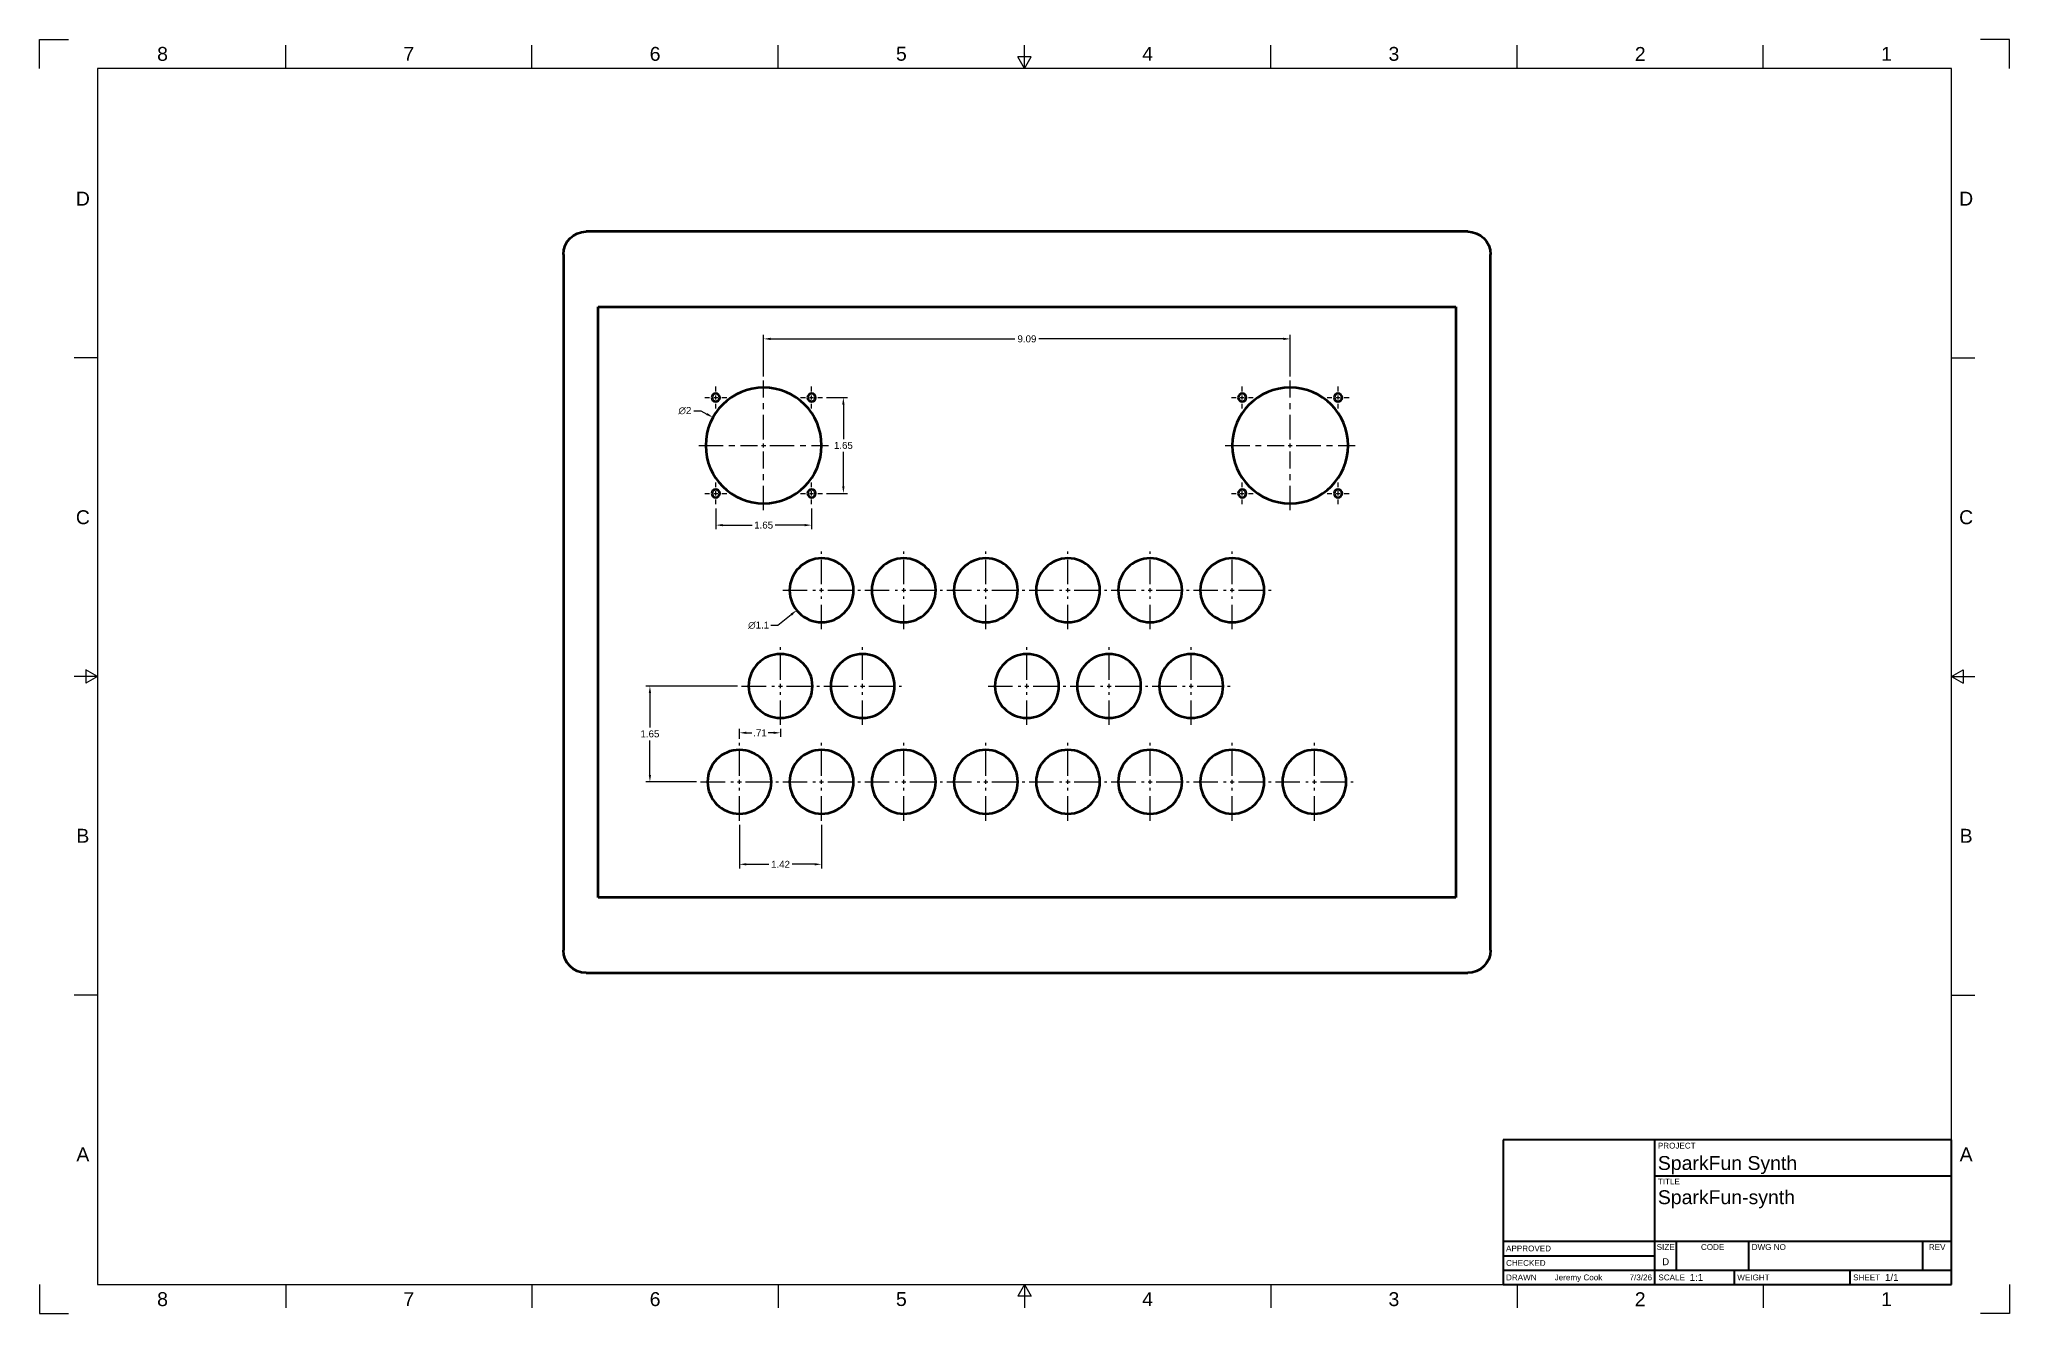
# Model space of a CAD drawing. Header units: inches. Extents: x 0 to 34, y 0 to 22.
import ezdxf
from ezdxf.enums import TextEntityAlignment as Align

# ---------------------------------------------------------------- set-up
doc = ezdxf.new("R2010")
doc.units = ezdxf.units.IN
doc.header["$LTSCALE"] = 0.75
doc.header["$MEASUREMENT"] = 0
doc.linetypes.add('CENTER2', pattern=[1.125, 0.75, -0.125, 0.125, -0.125])
for name, color, linetype, lineweight in [('Border', 7, 'Continuous', 25), ('FD_Dimensions', 7, 'Continuous', 25), ('Smart Centers', 7, 'CENTER2', 25), ('Titleblock', 7, 'Continuous', 35), ('Visible', 7, 'Continuous', 50)]:
    doc.layers.add(name, color=color, linetype=linetype, lineweight=lineweight)
doc.styles.add('FusionTitle', font='Arial.ttf')
doc.styles.get("Standard").update_dxf_attribs({"font": 'Arial.ttf'})
doc.dimstyles.new('Dim-Standard', dxfattribs={"dimtxt": 0.12, "dimasz": 0.12, "dimexe": 0.07, "dimexo": 0.07, "dimgap": 0.05, "dimtad": 0, "dimtih": 1, "dimtoh": 1, "dimzin": 12, "dimdsep": 46, "dimtxsty": 'Standard', "dimcen": 0, "dimazin": 3, "dimtp": 0.01, "dimtm": 0.01, "dimtfac": 1, "dimtofl": 0, "dimtmove": 0, "dimatfit": 3, "dimfxl": 1, "dimtolj": 1, "dimtzin": 12, "dimarcsym": 1})

# ---------------------------------------------------------------- blocks, each defined once
blk = doc.blocks.new('ANSI_D_SHEET')
at = {"layer": 'Border'}
for p, q in [((4.25, 21.5), (4.25, 21.9)), ((8.5, 21.5), (8.5, 21.9)), ((12.75, 21.5), (12.75, 21.9)), ((17, 21.5), (17, 21.9)), ((21.25, 21.5), (21.25, 21.9)), ((25.5, 21.5), (25.5, 21.9)), ((29.75, 21.5), (29.75, 21.9)), ((33, 21.5), (1, 21.5)), ((1, 21.5), (1, 0.5)), ((17.11547, 21.7), (16.88453, 21.7)), ((17, 21.5), (16.88453, 21.7)), ((17, 21.5), (17.11547, 21.7)), ((33, 0.5), (33, 21.5)), ((1, 16.5), (0.6, 16.5)), ((33, 16.5), (33.4, 16.5)), ((1, 11), (0.6, 11)), ((0.8, 11.11547), (0.8, 10.88453)), ((1, 11), (0.8, 11.11547)), ((1, 11), (0.8, 10.88453)), ((33, 11), (33.2, 11.11547)), ((33, 11), (33.4, 11)), ((33, 11), (33.2, 10.88453)), ((33.2, 11.11547), (33.2, 10.88453)), ((1, 5.5), (0.6, 5.5)), ((33, 5.5), (33.4, 5.5)), ((1, 0.5), (33, 0.5)), ((4.25, 0.5), (4.25, 0.1)), ((8.5, 0.5), (8.5, 0.1)), ((12.75, 0.5), (12.75, 0.1)), ((17, 0.5), (16.88453, 0.3)), ((17, 0.5), (17, 0.1)), ((17, 0.5), (17.11547, 0.3)), ((21.25, 0.5), (21.25, 0.1)), ((25.5, 0.5), (25.5, 0.1)), ((29.75, 0.5), (29.75, 0.1)), ((17.11547, 0.3), (16.88453, 0.3))]:
    blk.add_line(p, q, dxfattribs=at)
at = {"layer": 'Defpoints'}
for p, q in [((0, 21.5), (0, 22)), ((0, 22), (0.5, 22)), ((34, 22), (33.5, 22)), ((34, 21.5), (34, 22)), ((0, 0.5), (0, 0)), ((34, 0.5), (34, 0)), ((0, 0), (0.5, 0)), ((34, 0), (33.5, 0))]:
    blk.add_line(p, q, dxfattribs=at)
at = {"layer": 'Border', "style": 'FusionTitle'}
for s, p in [('8', (2.125, 21.75)), ('7', (6.375, 21.75)), ('6', (10.625, 21.75)), ('5', (14.875, 21.75)), ('4', (19.125, 21.75)), ('3', (23.375, 21.75)), ('2', (27.625, 21.75)), ('1', (31.875, 21.75)), ('D', (0.75, 19.25)), ('D', (33.25, 19.25)), ('C', (0.75, 13.75)), ('C', (33.25, 13.75)), ('B', (0.75, 8.25)), ('B', (33.25, 8.25)), ('A', (0.75, 2.75)), ('A', (33.25, 2.75)), ('8', (2.125, 0.25)), ('7', (6.375, 0.25)), ('6', (10.625, 0.25)), ('5', (14.875, 0.25)), ('4', (19.125, 0.25)), ('3', (23.375, 0.25)), ('2', (27.625, 0.25)), ('1', (31.875, 0.25))]:
    blk.add_text(s, height=0.24, dxfattribs=at).set_placement(p, align=Align.MIDDLE)
blk = doc.blocks.new('ANSI_TITLEBLOCK')
at = {"layer": 'Titleblock'}
for p, q in [((0, 2.5), (-7.74, 2.5)), ((-7.74, 2.5), (-7.74, 0)), ((-5.12, 0), (-5.12, 2.5)), ((0, 0), (0, 2.5)), ((-5.12, 1.88), (0, 1.88)), ((-7.74, 0.75), (0, 0.75)), ((-4.75, 0.25), (-4.75, 0.75)), ((-3.5, 0.25), (-3.5, 0.75)), ((-0.5, 0.25), (-0.5, 0.75)), ((-7.74, 0.5), (-5.12, 0.5)), ((-7.74, 0.25), (0, 0.25)), ((-7.74, 0), (0, 0)), ((-3.75, 0), (-3.75, 0.25)), ((-1.75, 0), (-1.75, 0.25))]:
    blk.add_line(p, q, dxfattribs=at)
at = {"layer": 'Titleblock', "style": 'FusionTitle'}
for s, p in [('PROJECT', (-5.07, 2.45)), ('TITLE', (-5.07, 1.83)), ('DWG NO', (-3.45, 0.7))]:
    blk.add_text(s, height=0.1, dxfattribs=at).set_placement(p, align=Align.TOP_LEFT)
for s, p in [('SIZE', (-4.935, 0.7)), ('CODE', (-4.125, 0.7)), ('REV', (-0.25, 0.7))]:
    blk.add_text(s, height=0.1, dxfattribs=at).set_placement(p, align=Align.TOP_CENTER)
for s, p in [('APPROVED', (-7.69, 0.625)), ('CHECKED', (-7.69, 0.375)), ('DRAWN', (-7.69, 0.125)), ('SCALE', (-5.060956, 0.125)), ('WEIGHT', (-3.7, 0.125)), ('SHEET', (-1.7, 0.125))]:
    blk.add_text(s, height=0.1, dxfattribs=at).set_placement(p, align=Align.MIDDLE_LEFT)
for tag, height, p in [('PROJECT_FOLDER', 0.24, (-5.07, 2.22)), ('TITLE_1', 0.24, (-5.07, 1.63)), ('TITLE_2', 0.24, (-5.07, 1.29)), ('TITLE_3', 0.12, (-5.07, 0.95))]:
    blk.add_attdef(tag, text='', height=height, dxfattribs=at).set_placement(p, align=Align.TOP_LEFT)
for tag, height, p in [('APPROVED_BY', 0.1, (-6.851207, 0.625)), ('CHECKED_BY', 0.1, (-6.851207, 0.375)), ('DRAWN_BY', 0.1, (-6.851207, 0.125)), ('SCALE', 0.12, (-4.52, 0.125)), ('WEIGHT', 0.12, (-3.1, 0.125)), ('SHEET', 0.12, (-1.15, 0.125))]:
    blk.add_attdef(tag, text='', height=height, dxfattribs=at).set_placement(p, align=Align.MIDDLE_LEFT)
for tag, p in [('APPROVED_DATE', (-5.17, 0.625)), ('CHECKED_DATE', (-5.17, 0.375)), ('DRAWN_DATE', (-5.17, 0.125))]:
    blk.add_attdef(tag, text='', height=0.1, dxfattribs=at).set_placement(p, align=Align.MIDDLE_RIGHT)
for tag, p in [('SIZE', (-4.935, 0.3)), ('CODE', (-4.125, 0.3)), ('REV', (-0.25, 0.3))]:
    blk.add_attdef(tag, text='', height=0.12, dxfattribs=at).set_placement(p, align=Align.BOTTOM_CENTER)
blk.add_attdef('DWG_NO', text='', height=0.12, dxfattribs=at).set_placement((-3.45, 0.3), align=Align.BOTTOM_LEFT)
blk = doc.blocks.new('*U4')
at = {"layer": 'Smart Centers', "color": 0, "ltscale": 0.75, "transparency": 16777216}
for p, q in [((-0.188898, 0), (-0.105469, 0)), ((0, 0.105469), (0, 0.188898)), ((0.105469, 0), (0.188898, 0)), ((0, -0.188898), (0, -0.105469))]:
    blk.add_line(p, q, dxfattribs=at)
at = {"layer": 'Smart Centers', "color": 0, "linetype": 'Continuous', "ltscale": 0.75, "transparency": 16777216}
for p, q in [((-0.035156, 0), (0.035156, 0)), ((0, -0.035156), (0, 0.035156))]:
    blk.add_line(p, q, dxfattribs=at)
blk = doc.blocks.new('*U5')
at = {"layer": 'Smart Centers', "color": 0, "ltscale": 0.75, "transparency": 16777216}
for p, q in [((-0.188898, 0), (-0.105469, 0)), ((0, 0.105469), (0, 0.188898)), ((0.105469, 0), (0.188898, 0)), ((0, -0.188898), (0, -0.105469))]:
    blk.add_line(p, q, dxfattribs=at)
at = {"layer": 'Smart Centers', "color": 0, "linetype": 'Continuous', "ltscale": 0.75, "transparency": 16777216}
for p, q in [((-0.035156, 0), (0.035156, 0)), ((0, -0.035156), (0, 0.035156))]:
    blk.add_line(p, q, dxfattribs=at)
blk = doc.blocks.new('*U6')
at = {"layer": 'Smart Centers', "color": 0, "ltscale": 0.75, "transparency": 16777216}
for p, q in [((-0.188898, 0), (-0.105469, 0)), ((0, 0.105469), (0, 0.188898)), ((0.105469, 0), (0.188898, 0)), ((0, -0.188898), (0, -0.105469))]:
    blk.add_line(p, q, dxfattribs=at)
at = {"layer": 'Smart Centers', "color": 0, "linetype": 'Continuous', "ltscale": 0.75, "transparency": 16777216}
for p, q in [((-0.035156, 0), (0.035156, 0)), ((0, -0.035156), (0, 0.035156))]:
    blk.add_line(p, q, dxfattribs=at)
blk = doc.blocks.new('*U7')
at = {"layer": 'Smart Centers', "color": 0, "ltscale": 0.75, "transparency": 16777216}
for p, q in [((-0.188898, 0), (-0.105469, 0)), ((0, 0.105469), (0, 0.188898)), ((0.105469, 0), (0.188898, 0)), ((0, -0.188898), (0, -0.105469))]:
    blk.add_line(p, q, dxfattribs=at)
at = {"layer": 'Smart Centers', "color": 0, "linetype": 'Continuous', "ltscale": 0.75, "transparency": 16777216}
for p, q in [((-0.035156, 0), (0.035156, 0)), ((0, -0.035156), (0, 0.035156))]:
    blk.add_line(p, q, dxfattribs=at)
blk = doc.blocks.new('*U8')
at = {"layer": 'Smart Centers', "color": 0, "ltscale": 0.75, "transparency": 16777216}
for p, q in [((-0.188898, 0), (-0.105469, 0)), ((0, 0.105469), (0, 0.188898)), ((0.105469, 0), (0.188898, 0)), ((0, -0.188898), (0, -0.105469))]:
    blk.add_line(p, q, dxfattribs=at)
at = {"layer": 'Smart Centers', "color": 0, "linetype": 'Continuous', "ltscale": 0.75, "transparency": 16777216}
for p, q in [((-0.035156, 0), (0.035156, 0)), ((0, -0.035156), (0, 0.035156))]:
    blk.add_line(p, q, dxfattribs=at)
blk = doc.blocks.new('*U9')
at = {"layer": 'Smart Centers', "color": 0, "ltscale": 0.75, "transparency": 16777216}
for p, q in [((-0.188898, 0), (-0.105469, 0)), ((0, 0.105469), (0, 0.188898)), ((0.105469, 0), (0.188898, 0)), ((0, -0.188898), (0, -0.105469))]:
    blk.add_line(p, q, dxfattribs=at)
at = {"layer": 'Smart Centers', "color": 0, "linetype": 'Continuous', "ltscale": 0.75, "transparency": 16777216}
for p, q in [((-0.035156, 0), (0.035156, 0)), ((0, -0.035156), (0, 0.035156))]:
    blk.add_line(p, q, dxfattribs=at)
blk = doc.blocks.new('*U10')
at = {"layer": 'Smart Centers', "color": 0, "ltscale": 0.75, "transparency": 16777216}
for p, q in [((-0.188898, 0), (-0.105469, 0)), ((0, 0.105469), (0, 0.188898)), ((0.105469, 0), (0.188898, 0)), ((0, -0.188898), (0, -0.105469))]:
    blk.add_line(p, q, dxfattribs=at)
at = {"layer": 'Smart Centers', "color": 0, "linetype": 'Continuous', "ltscale": 0.75, "transparency": 16777216}
for p, q in [((-0.035156, 0), (0.035156, 0)), ((0, -0.035156), (0, 0.035156))]:
    blk.add_line(p, q, dxfattribs=at)
blk = doc.blocks.new('*U11')
at = {"layer": 'Smart Centers', "color": 0, "ltscale": 0.75, "transparency": 16777216}
for p, q in [((-0.188898, 0), (-0.105469, 0)), ((0, 0.105469), (0, 0.188898)), ((0.105469, 0), (0.188898, 0)), ((0, -0.188898), (0, -0.105469))]:
    blk.add_line(p, q, dxfattribs=at)
at = {"layer": 'Smart Centers', "color": 0, "linetype": 'Continuous', "ltscale": 0.75, "transparency": 16777216}
for p, q in [((-0.035156, 0), (0.035156, 0)), ((0, -0.035156), (0, 0.035156))]:
    blk.add_line(p, q, dxfattribs=at)
blk = doc.blocks.new('*U12')
at = {"layer": 'Smart Centers', "color": 0, "ltscale": 0.75, "transparency": 16777216}
for p, q in [((0, 0.105469), (0, 0.671181)), ((-0.671181, 0), (-0.105469, 0)), ((0.105469, 0), (0.671181, 0)), ((0, -0.671181), (0, -0.105469))]:
    blk.add_line(p, q, dxfattribs=at)
at = {"layer": 'Smart Centers', "color": 0, "linetype": 'Continuous', "ltscale": 0.75, "transparency": 16777216}
for p, q in [((-0.035156, 0), (0.035156, 0)), ((0, -0.035156), (0, 0.035156))]:
    blk.add_line(p, q, dxfattribs=at)
blk = doc.blocks.new('*U13')
at = {"layer": 'Smart Centers', "color": 0, "ltscale": 0.75, "transparency": 16777216}
for p, q in [((0, 0.105469), (0, 0.671181)), ((-0.671181, 0), (-0.105469, 0)), ((0.105469, 0), (0.671181, 0)), ((0, -0.671181), (0, -0.105469))]:
    blk.add_line(p, q, dxfattribs=at)
at = {"layer": 'Smart Centers', "color": 0, "linetype": 'Continuous', "ltscale": 0.75, "transparency": 16777216}
for p, q in [((-0.035156, 0), (0.035156, 0)), ((0, -0.035156), (0, 0.035156))]:
    blk.add_line(p, q, dxfattribs=at)
blk = doc.blocks.new('*U14')
at = {"layer": 'Smart Centers', "color": 0, "ltscale": 0.75, "transparency": 16777216}
for p, q in [((0, 0.105469), (0, 0.671181)), ((-0.671181, 0), (-0.105469, 0)), ((0.105469, 0), (0.671181, 0)), ((0, -0.671181), (0, -0.105469))]:
    blk.add_line(p, q, dxfattribs=at)
at = {"layer": 'Smart Centers', "color": 0, "linetype": 'Continuous', "ltscale": 0.75, "transparency": 16777216}
for p, q in [((-0.035156, 0), (0.035156, 0)), ((0, -0.035156), (0, 0.035156))]:
    blk.add_line(p, q, dxfattribs=at)
blk = doc.blocks.new('*U15')
at = {"layer": 'Smart Centers', "color": 0, "ltscale": 0.75, "transparency": 16777216}
for p, q in [((0, 0.105469), (0, 1.12)), ((-1.12, 0), (-0.105469, 0)), ((0.105469, 0), (1.12, 0)), ((0, -1.12), (0, -0.105469))]:
    blk.add_line(p, q, dxfattribs=at)
at = {"layer": 'Smart Centers', "color": 0, "linetype": 'Continuous', "ltscale": 0.75, "transparency": 16777216}
for p, q in [((-0.035156, 0), (0.035156, 0)), ((0, -0.035156), (0, 0.035156))]:
    blk.add_line(p, q, dxfattribs=at)
blk = doc.blocks.new('*U16')
at = {"layer": 'Smart Centers', "color": 0, "ltscale": 0.75, "transparency": 16777216}
for p, q in [((0, 0.105469), (0, 0.671181)), ((-0.671181, 0), (-0.105469, 0)), ((0.105469, 0), (0.671181, 0)), ((0, -0.671181), (0, -0.105469))]:
    blk.add_line(p, q, dxfattribs=at)
at = {"layer": 'Smart Centers', "color": 0, "linetype": 'Continuous', "ltscale": 0.75, "transparency": 16777216}
for p, q in [((-0.035156, 0), (0.035156, 0)), ((0, -0.035156), (0, 0.035156))]:
    blk.add_line(p, q, dxfattribs=at)
blk = doc.blocks.new('*U17')
at = {"layer": 'Smart Centers', "color": 0, "ltscale": 0.75, "transparency": 16777216}
for p, q in [((0, 0.105469), (0, 0.671181)), ((-0.671181, 0), (-0.105469, 0)), ((0.105469, 0), (0.671181, 0)), ((0, -0.671181), (0, -0.105469))]:
    blk.add_line(p, q, dxfattribs=at)
at = {"layer": 'Smart Centers', "color": 0, "linetype": 'Continuous', "ltscale": 0.75, "transparency": 16777216}
for p, q in [((-0.035156, 0), (0.035156, 0)), ((0, -0.035156), (0, 0.035156))]:
    blk.add_line(p, q, dxfattribs=at)
blk = doc.blocks.new('*U18')
at = {"layer": 'Smart Centers', "color": 0, "ltscale": 0.75, "transparency": 16777216}
for p, q in [((0, 0.105469), (0, 1.12)), ((-1.12, 0), (-0.105469, 0)), ((0.105469, 0), (1.12, 0)), ((0, -1.12), (0, -0.105469))]:
    blk.add_line(p, q, dxfattribs=at)
at = {"layer": 'Smart Centers', "color": 0, "linetype": 'Continuous', "ltscale": 0.75, "transparency": 16777216}
for p, q in [((-0.035156, 0), (0.035156, 0)), ((0, -0.035156), (0, 0.035156))]:
    blk.add_line(p, q, dxfattribs=at)
blk = doc.blocks.new('*U19')
at = {"layer": 'Smart Centers', "color": 0, "ltscale": 0.75, "transparency": 16777216}
for p, q in [((0, 0.105469), (0, 0.671181)), ((-0.671181, 0), (-0.105469, 0)), ((0.105469, 0), (0.671181, 0)), ((0, -0.671181), (0, -0.105469))]:
    blk.add_line(p, q, dxfattribs=at)
at = {"layer": 'Smart Centers', "color": 0, "linetype": 'Continuous', "ltscale": 0.75, "transparency": 16777216}
for p, q in [((-0.035156, 0), (0.035156, 0)), ((0, -0.035156), (0, 0.035156))]:
    blk.add_line(p, q, dxfattribs=at)
blk = doc.blocks.new('*U20')
at = {"layer": 'Smart Centers', "color": 0, "ltscale": 0.75, "transparency": 16777216}
for p, q in [((0, 0.105469), (0, 0.671181)), ((-0.671181, 0), (-0.105469, 0)), ((0.105469, 0), (0.671181, 0)), ((0, -0.671181), (0, -0.105469))]:
    blk.add_line(p, q, dxfattribs=at)
at = {"layer": 'Smart Centers', "color": 0, "linetype": 'Continuous', "ltscale": 0.75, "transparency": 16777216}
for p, q in [((-0.035156, 0), (0.035156, 0)), ((0, -0.035156), (0, 0.035156))]:
    blk.add_line(p, q, dxfattribs=at)
blk = doc.blocks.new('*U21')
at = {"layer": 'Smart Centers', "color": 0, "ltscale": 0.75, "transparency": 16777216}
for p, q in [((0, 0.105469), (0, 0.671181)), ((-0.671181, 0), (-0.105469, 0)), ((0.105469, 0), (0.671181, 0)), ((0, -0.671181), (0, -0.105469))]:
    blk.add_line(p, q, dxfattribs=at)
at = {"layer": 'Smart Centers', "color": 0, "linetype": 'Continuous', "ltscale": 0.75, "transparency": 16777216}
for p, q in [((-0.035156, 0), (0.035156, 0)), ((0, -0.035156), (0, 0.035156))]:
    blk.add_line(p, q, dxfattribs=at)
blk = doc.blocks.new('*U22')
at = {"layer": 'Smart Centers', "color": 0, "ltscale": 0.75, "transparency": 16777216}
for p, q in [((0, 0.105469), (0, 0.671181)), ((-0.671181, 0), (-0.105469, 0)), ((0.105469, 0), (0.671181, 0)), ((0, -0.671181), (0, -0.105469))]:
    blk.add_line(p, q, dxfattribs=at)
at = {"layer": 'Smart Centers', "color": 0, "linetype": 'Continuous', "ltscale": 0.75, "transparency": 16777216}
for p, q in [((-0.035156, 0), (0.035156, 0)), ((0, -0.035156), (0, 0.035156))]:
    blk.add_line(p, q, dxfattribs=at)
blk = doc.blocks.new('*U23')
at = {"layer": 'Smart Centers', "color": 0, "ltscale": 0.75, "transparency": 16777216}
for p, q in [((0, 0.105469), (0, 0.671181)), ((-0.671181, 0), (-0.105469, 0)), ((0.105469, 0), (0.671181, 0)), ((0, -0.671181), (0, -0.105469))]:
    blk.add_line(p, q, dxfattribs=at)
at = {"layer": 'Smart Centers', "color": 0, "linetype": 'Continuous', "ltscale": 0.75, "transparency": 16777216}
for p, q in [((-0.035156, 0), (0.035156, 0)), ((0, -0.035156), (0, 0.035156))]:
    blk.add_line(p, q, dxfattribs=at)
blk = doc.blocks.new('*U24')
at = {"layer": 'Smart Centers', "color": 0, "ltscale": 0.75, "transparency": 16777216}
for p, q in [((0, 0.105469), (0, 0.671181)), ((-0.671181, 0), (-0.105469, 0)), ((0.105469, 0), (0.671181, 0)), ((0, -0.671181), (0, -0.105469))]:
    blk.add_line(p, q, dxfattribs=at)
at = {"layer": 'Smart Centers', "color": 0, "linetype": 'Continuous', "ltscale": 0.75, "transparency": 16777216}
for p, q in [((-0.035156, 0), (0.035156, 0)), ((0, -0.035156), (0, 0.035156))]:
    blk.add_line(p, q, dxfattribs=at)
blk = doc.blocks.new('*U25')
at = {"layer": 'Smart Centers', "color": 0, "ltscale": 0.75, "transparency": 16777216}
for p, q in [((0, 0.105469), (0, 0.671181)), ((-0.671181, 0), (-0.105469, 0)), ((0.105469, 0), (0.671181, 0)), ((0, -0.671181), (0, -0.105469))]:
    blk.add_line(p, q, dxfattribs=at)
at = {"layer": 'Smart Centers', "color": 0, "linetype": 'Continuous', "ltscale": 0.75, "transparency": 16777216}
for p, q in [((-0.035156, 0), (0.035156, 0)), ((0, -0.035156), (0, 0.035156))]:
    blk.add_line(p, q, dxfattribs=at)
blk = doc.blocks.new('*U26')
at = {"layer": 'Smart Centers', "color": 0, "ltscale": 0.75, "transparency": 16777216}
for p, q in [((0, 0.105469), (0, 0.671181)), ((-0.671181, 0), (-0.105469, 0)), ((0.105469, 0), (0.671181, 0)), ((0, -0.671181), (0, -0.105469))]:
    blk.add_line(p, q, dxfattribs=at)
at = {"layer": 'Smart Centers', "color": 0, "linetype": 'Continuous', "ltscale": 0.75, "transparency": 16777216}
for p, q in [((-0.035156, 0), (0.035156, 0)), ((0, -0.035156), (0, 0.035156))]:
    blk.add_line(p, q, dxfattribs=at)
blk = doc.blocks.new('*U27')
at = {"layer": 'Smart Centers', "color": 0, "ltscale": 0.75, "transparency": 16777216}
for p, q in [((0, 0.105469), (0, 0.671181)), ((-0.671181, 0), (-0.105469, 0)), ((0.105469, 0), (0.671181, 0)), ((0, -0.671181), (0, -0.105469))]:
    blk.add_line(p, q, dxfattribs=at)
at = {"layer": 'Smart Centers', "color": 0, "linetype": 'Continuous', "ltscale": 0.75, "transparency": 16777216}
for p, q in [((-0.035156, 0), (0.035156, 0)), ((0, -0.035156), (0, 0.035156))]:
    blk.add_line(p, q, dxfattribs=at)
blk = doc.blocks.new('*U28')
at = {"layer": 'Smart Centers', "color": 0, "ltscale": 0.75, "transparency": 16777216}
for p, q in [((0, 0.105469), (0, 0.671181)), ((-0.671181, 0), (-0.105469, 0)), ((0.105469, 0), (0.671181, 0)), ((0, -0.671181), (0, -0.105469))]:
    blk.add_line(p, q, dxfattribs=at)
at = {"layer": 'Smart Centers', "color": 0, "linetype": 'Continuous', "ltscale": 0.75, "transparency": 16777216}
for p, q in [((-0.035156, 0), (0.035156, 0)), ((0, -0.035156), (0, 0.035156))]:
    blk.add_line(p, q, dxfattribs=at)
blk = doc.blocks.new('*U29')
at = {"layer": 'Smart Centers', "color": 0, "ltscale": 0.75, "transparency": 16777216}
for p, q in [((0, 0.105469), (0, 0.671181)), ((-0.671181, 0), (-0.105469, 0)), ((0.105469, 0), (0.671181, 0)), ((0, -0.671181), (0, -0.105469))]:
    blk.add_line(p, q, dxfattribs=at)
at = {"layer": 'Smart Centers', "color": 0, "linetype": 'Continuous', "ltscale": 0.75, "transparency": 16777216}
for p, q in [((-0.035156, 0), (0.035156, 0)), ((0, -0.035156), (0, 0.035156))]:
    blk.add_line(p, q, dxfattribs=at)
blk = doc.blocks.new('*U30')
at = {"layer": 'Smart Centers', "color": 0, "ltscale": 0.75, "transparency": 16777216}
for p, q in [((0, 0.105469), (0, 0.671181)), ((-0.671181, 0), (-0.105469, 0)), ((0.105469, 0), (0.671181, 0)), ((0, -0.671181), (0, -0.105469))]:
    blk.add_line(p, q, dxfattribs=at)
at = {"layer": 'Smart Centers', "color": 0, "linetype": 'Continuous', "ltscale": 0.75, "transparency": 16777216}
for p, q in [((-0.035156, 0), (0.035156, 0)), ((0, -0.035156), (0, 0.035156))]:
    blk.add_line(p, q, dxfattribs=at)
blk = doc.blocks.new('*U31')
at = {"layer": 'Smart Centers', "color": 0, "ltscale": 0.75, "transparency": 16777216}
for p, q in [((0, 0.105469), (0, 0.671181)), ((-0.671181, 0), (-0.105469, 0)), ((0.105469, 0), (0.671181, 0)), ((0, -0.671181), (0, -0.105469))]:
    blk.add_line(p, q, dxfattribs=at)
at = {"layer": 'Smart Centers', "color": 0, "linetype": 'Continuous', "ltscale": 0.75, "transparency": 16777216}
for p, q in [((-0.035156, 0), (0.035156, 0)), ((0, -0.035156), (0, 0.035156))]:
    blk.add_line(p, q, dxfattribs=at)
blk = doc.blocks.new('*U32')
at = {"layer": 'Smart Centers', "color": 0, "ltscale": 0.75, "transparency": 16777216}
for p, q in [((0, 0.105469), (0, 0.671181)), ((-0.671181, 0), (-0.105469, 0)), ((0.105469, 0), (0.671181, 0)), ((0, -0.671181), (0, -0.105469))]:
    blk.add_line(p, q, dxfattribs=at)
at = {"layer": 'Smart Centers', "color": 0, "linetype": 'Continuous', "ltscale": 0.75, "transparency": 16777216}
for p, q in [((-0.035156, 0), (0.035156, 0)), ((0, -0.035156), (0, 0.035156))]:
    blk.add_line(p, q, dxfattribs=at)
blk = doc.blocks.new('*D41')
at = {"layer": 'Defpoints', "color": 0, "transparency": 16777216}
for p in [(10.535725, 10.835474), (12.118674, 10.835474), (11.410013, 9.181931)]:
    blk.add_point(p, dxfattribs=at)
at = {"layer": 'FD_Dimensions', "color": 0, "lineweight": -2, "transparency": 16777216}
for p, q in [((12.048674, 10.835474), (10.465725, 10.835474)), ((10.535725, 10.715474), (10.535725, 10.119971)), ((10.535725, 9.301931), (10.535725, 9.897434)), ((11.340013, 9.181931), (10.465725, 9.181931))]:
    blk.add_line(p, q, dxfattribs=at)
at = {"layer": 'FD_Dimensions', "color": 0, "transparency": 16777216}
for points in [[(10.515725, 10.715474), (10.555725, 10.715474), (10.535725, 10.835474)], [(10.515725, 9.301931), (10.555725, 9.301931), (10.535725, 9.181931)]]:
    blk.add_solid(points, dxfattribs=at)
at = {"layer": 'FD_Dimensions', "color": 0, "transparency": 16777216, "insert": (10.535725, 10.008703), "char_height": 0.12, "attachment_point": 5}
blk.add_mtext('\\A1;1.65', dxfattribs=at)
blk = doc.blocks.new('*D42')
at = {"layer": 'Defpoints', "color": 0, "transparency": 16777216}
for p in [(12.081194, 8.51075), (13.498517, 8.51075), (13.498517, 7.75752)]:
    blk.add_point(p, dxfattribs=at)
at = {"layer": 'FD_Dimensions', "color": 0, "lineweight": -2, "transparency": 16777216}
for p, q in [((12.081194, 8.44075), (12.081194, 7.68752)), ((13.498517, 8.44075), (13.498517, 7.68752)), ((12.201194, 7.75752), (12.590265, 7.75752)), ((13.378517, 7.75752), (12.989446, 7.75752))]:
    blk.add_line(p, q, dxfattribs=at)
at = {"layer": 'FD_Dimensions', "color": 0, "transparency": 16777216}
for points in [[(12.201194, 7.77752), (12.201194, 7.73752), (12.081194, 7.75752)], [(13.378517, 7.77752), (13.378517, 7.73752), (13.498517, 7.75752)]]:
    blk.add_solid(points, dxfattribs=at)
at = {"layer": 'FD_Dimensions', "color": 0, "transparency": 16777216, "insert": (12.789855, 7.75752), "char_height": 0.12, "attachment_point": 5}
blk.add_mtext('\\A1;1.42', dxfattribs=at)
blk = doc.blocks.new('*D43')
at = {"layer": 'Defpoints', "color": 0, "transparency": 16777216}
for p in [(13.928445, 12.833927), (13.068589, 12.144108)]:
    blk.add_point(p, dxfattribs=at)
at = {"layer": 'FD_Dimensions', "color": 0, "lineweight": -2, "transparency": 16777216}
for p, q in [((12.744853, 11.884392), (12.974987, 12.069016)), ((12.624853, 11.884392), (12.744853, 11.884392))]:
    blk.add_line(p, q, dxfattribs=at)
at = {"layer": 'FD_Dimensions', "color": 0, "transparency": 16777216}
blk.add_solid([(12.962472, 12.084617), (12.987502, 12.053416), (13.068589, 12.144108)], dxfattribs=at)
at = {"layer": 'FD_Dimensions', "color": 0, "transparency": 16777216, "insert": (12.41192, 11.884392), "char_height": 0.12, "attachment_point": 5}
blk.add_mtext('\\A1;∅1.1', dxfattribs=at)
blk = doc.blocks.new('*D44')
at = {"layer": 'Defpoints', "color": 0, "transparency": 16777216}
for p in [(11.623598, 15.473288), (13.373435, 14.504748)]:
    blk.add_point(p, dxfattribs=at)
at = {"layer": 'FD_Dimensions', "color": 0, "lineweight": -2, "transparency": 16777216}
for p, q in [((11.293618, 15.589513), (11.413618, 15.589513)), ((11.413618, 15.589513), (11.518608, 15.5314))]:
    blk.add_line(p, q, dxfattribs=at)
at = {"layer": 'FD_Dimensions', "color": 0, "transparency": 16777216}
blk.add_solid([(11.528293, 15.548898), (11.508922, 15.513902), (11.623598, 15.473288)], dxfattribs=at)
at = {"layer": 'FD_Dimensions', "color": 0, "transparency": 16777216, "insert": (11.13962, 15.589513), "char_height": 0.12, "attachment_point": 5}
blk.add_mtext('\\A1;∅2', dxfattribs=at)
blk = doc.blocks.new('*D45')
at = {"layer": 'Defpoints', "color": 0, "transparency": 16777216}
for p in [(13.514186, 15.815789), (13.514186, 14.162246), (13.874186, 14.162246)]:
    blk.add_point(p, dxfattribs=at)
at = {"layer": 'FD_Dimensions', "color": 0, "lineweight": -2, "transparency": 16777216}
for p, q in [((13.584186, 15.815789), (13.944186, 15.815789)), ((13.874186, 15.695789), (13.874186, 15.100286)), ((13.874186, 14.282246), (13.874186, 14.877749)), ((13.584186, 14.162246), (13.944186, 14.162246))]:
    blk.add_line(p, q, dxfattribs=at)
at = {"layer": 'FD_Dimensions', "color": 0, "transparency": 16777216}
for points in [[(13.854186, 15.695789), (13.894186, 15.695789), (13.874186, 15.815789)], [(13.854186, 14.282246), (13.894186, 14.282246), (13.874186, 14.162246)]]:
    blk.add_solid(points, dxfattribs=at)
at = {"layer": 'FD_Dimensions', "color": 0, "transparency": 16777216, "insert": (13.874186, 14.989018), "char_height": 0.12, "attachment_point": 5}
blk.add_mtext('\\A1;1.65', dxfattribs=at)
blk = doc.blocks.new('*D46')
at = {"layer": 'Defpoints', "color": 0, "transparency": 16777216}
for p in [(11.671745, 13.973348), (13.325288, 13.973348), (13.325288, 13.613348)]:
    blk.add_point(p, dxfattribs=at)
at = {"layer": 'FD_Dimensions', "color": 0, "lineweight": -2, "transparency": 16777216}
for p, q in [((11.671745, 13.903348), (11.671745, 13.543348)), ((11.791745, 13.613348), (12.297862, 13.613348)), ((13.205288, 13.613348), (12.699172, 13.613348)), ((13.325288, 13.903348), (13.325288, 13.543348))]:
    blk.add_line(p, q, dxfattribs=at)
at = {"layer": 'FD_Dimensions', "color": 0, "transparency": 16777216}
for points in [[(11.791745, 13.633348), (11.791745, 13.593348), (11.671745, 13.613348)], [(13.205288, 13.633348), (13.205288, 13.593348), (13.325288, 13.613348)]]:
    blk.add_solid(points, dxfattribs=at)
at = {"layer": 'FD_Dimensions', "color": 0, "transparency": 16777216, "insert": (12.498517, 13.613348), "char_height": 0.12, "attachment_point": 5}
blk.add_mtext('\\A1;1.65', dxfattribs=at)
blk = doc.blocks.new('*D47')
at = {"layer": 'Defpoints', "color": 0, "transparency": 16777216}
for p in [(21.585131, 16.829018), (12.498517, 16.109018), (21.585131, 16.109018)]:
    blk.add_point(p, dxfattribs=at)
at = {"layer": 'FD_Dimensions', "color": 0, "lineweight": -2, "transparency": 16777216}
for p, q in [((12.498517, 16.179018), (12.498517, 16.899018)), ((12.618517, 16.829018), (16.835848, 16.829018)), ((21.465131, 16.829018), (17.247799, 16.829018)), ((21.585131, 16.179018), (21.585131, 16.899018))]:
    blk.add_line(p, q, dxfattribs=at)
at = {"layer": 'FD_Dimensions', "color": 0, "transparency": 16777216}
for points in [[(12.618517, 16.849018), (12.618517, 16.809018), (12.498517, 16.829018)], [(21.465131, 16.849018), (21.465131, 16.809018), (21.585131, 16.829018)]]:
    blk.add_solid(points, dxfattribs=at)
at = {"layer": 'FD_Dimensions', "color": 0, "transparency": 16777216, "insert": (17.041824, 16.829018), "char_height": 0.12, "attachment_point": 5}
blk.add_mtext('\\A1;9.09', dxfattribs=at)
blk = doc.blocks.new('*D48')
at = {"layer": 'Defpoints', "color": 0, "transparency": 16777216}
for p in [(12.789855, 10.164293), (12.789855, 10.027728), (12.081194, 9.853112)]:
    blk.add_point(p, dxfattribs=at)
at = {"layer": 'FD_Dimensions', "color": 0, "lineweight": -2, "transparency": 16777216}
for p, q in [((12.081194, 9.923112), (12.081194, 10.097728)), ((12.201194, 10.027728), (12.292005, 10.027728)), ((12.669855, 10.027728), (12.579044, 10.027728)), ((12.789855, 10.094293), (12.789855, 9.957728))]:
    blk.add_line(p, q, dxfattribs=at)
at = {"layer": 'FD_Dimensions', "color": 0, "transparency": 16777216}
for points in [[(12.201194, 10.047728), (12.201194, 10.007728), (12.081194, 10.027728)], [(12.669855, 10.047728), (12.669855, 10.007728), (12.789855, 10.027728)]]:
    blk.add_solid(points, dxfattribs=at)
at = {"layer": 'FD_Dimensions', "color": 0, "transparency": 16777216, "insert": (12.435525, 10.027728), "char_height": 0.12, "attachment_point": 5}
blk.add_mtext('\\A1;.71', dxfattribs=at)

msp = doc.modelspace()

# ---------------------------------------------------------------- linework, layer by layer
at = {"layer": 'Visible'}
for p, q in [((24.648123, 18.681931), (9.435525, 18.681931)), ((9.041824, 18.28823), (9.041824, 6.275632)), ((25.041824, 6.275632), (25.041824, 18.28823)), ((9.641824, 17.381931), (24.441824, 17.381931)), ((9.641824, 7.181931), (9.641824, 17.381931)), ((24.441824, 17.381931), (24.441824, 7.181931)), ((24.441824, 7.181931), (9.641824, 7.181931)), ((9.435525, 5.881931), (24.648123, 5.881931))]:
    msp.add_line(p, q, dxfattribs=at)
at = {"layer": 'Visible', "extrusion": (0, 0, -1)}
for centre, radius in [((-12.498517, 14.989018), 1), ((-21.585131, 14.989018), 1), ((-11.671745, 15.815789), 0.068898), ((-13.325288, 15.815789), 0.068898), ((-20.758359, 15.815789), 0.068898), ((-22.411903, 15.815789), 0.068898), ((-11.671745, 14.162246), 0.068898), ((-13.325288, 14.162246), 0.068898), ((-20.758359, 14.162246), 0.068898), ((-22.411903, 14.162246), 0.068898), ((-13.498517, 12.489018), 0.551181), ((-14.91584, 12.489018), 0.551181), ((-16.333162, 12.489018), 0.551181), ((-17.750485, 12.489018), 0.551181), ((-19.167808, 12.489018), 0.551181), ((-20.585131, 12.489018), 0.551181), ((-12.789855, 10.835474), 0.551181), ((-14.207178, 10.835474), 0.551181), ((-17.041824, 10.835474), 0.551181), ((-18.459147, 10.835474), 0.551181), ((-19.876469, 10.835474), 0.551181), ((-12.081194, 9.181931), 0.551181), ((-13.498517, 9.181931), 0.551181), ((-14.91584, 9.181931), 0.551181), ((-16.333162, 9.181931), 0.551181), ((-17.750485, 9.181931), 0.551181), ((-19.167808, 9.181931), 0.551181), ((-20.585131, 9.181931), 0.551181), ((-22.002454, 9.181931), 0.551181)]:
    msp.add_circle(centre, radius, dxfattribs=at)
for centre, start, end in [((-9.435525, 18.28823), 0, 90), ((-24.648123, 18.28823), 90, 180), ((-9.435525, 6.275632), 270, 0), ((-24.648123, 6.275632), 180, 270)]:
    msp.add_arc(centre, 0.393701, start, end, dxfattribs=at)

# ---------------------------------------------------------------- block references
at = {"layer": 'Border'}
msp.add_blockref('ANSI_D_SHEET', (0, 0), dxfattribs=at)
at = {"layer": 'Smart Centers', "ltscale": 0.75}
for name, p in [('*U15', (12.498517, 14.989018)), ('*U7', (11.671745, 15.815789)), ('*U4', (13.325288, 15.815789)), ('*U18', (21.585131, 14.989018)), ('*U10', (20.758359, 15.815789)), ('*U9', (22.411903, 15.815789)), ('*U11', (11.671745, 14.162246)), ('*U8', (13.325288, 14.162246)), ('*U6', (20.758359, 14.162246)), ('*U5', (22.411903, 14.162246)), ('*U17', (13.498517, 12.489018)), ('*U27', (14.91584, 12.489018)), ('*U19', (16.333162, 12.489018)), ('*U26', (17.750485, 12.489018)), ('*U32', (19.167808, 12.489018)), ('*U20', (20.585131, 12.489018)), ('*U12', (12.789855, 10.835474)), ('*U23', (14.207178, 10.835474)), ('*U28', (17.041824, 10.835474)), ('*U30', (18.459147, 10.835474)), ('*U16', (19.876469, 10.835474)), ('*U24', (12.081194, 9.181931)), ('*U14', (13.498517, 9.181931)), ('*U13', (14.91584, 9.181931)), ('*U25', (16.333162, 9.181931)), ('*U29', (17.750485, 9.181931)), ('*U31', (19.167808, 9.181931)), ('*U22', (20.585131, 9.181931)), ('*U21', (22.002454, 9.181931))]:
    msp.add_blockref(name, p, dxfattribs=at)
at = {"layer": 'Titleblock'}
msp.add_blockref('ANSI_TITLEBLOCK', (33, 0.5), dxfattribs=at).add_auto_attribs({'SHEET': '1/1', 'SCALE': '1:1', 'DRAWN_DATE': '7/3/26', 'DRAWN_BY': 'Jeremy Cook', 'SIZE': 'D', 'PROJECT_FOLDER': 'SparkFun Synth', 'TITLE_1': 'SparkFun-synth'})

# ---------------------------------------------------------------- dimensions: what is measured, and where the dimension line sits
at = {"layer": 'FD_Dimensions'}
for p1, p2, distance, picture, middle in [((12.498517, 16.109018), (21.585131, 16.109018), 0.72, '*D47', (17.041824, 16.829018)), ((13.514186, 15.815789), (13.514186, 14.162246), 0.36, '*D45', (13.874186, 14.989018)), ((11.671745, 13.973348), (13.325288, 13.973348), -0.36, '*D46', (12.498517, 13.613348))]:
    dim = msp.add_aligned_dim(p1=p1, p2=p2, distance=distance, dimstyle='Dim-Standard', override={"dimlfac": 1, "dimclrd": 0, "dimclre": 0}, dxfattribs=at)
    dim.commit()
    dim.dimension.update_dxf_attribs({"geometry": picture, "text_midpoint": middle})
for p1, p2, override, picture, middle in [((13.373435, 14.504748), (11.623598, 15.473288), {"dimlfac": 1, "dimclrd": 0, "dimclre": 0}, '*D44', (11.13962, 15.589513)), ((13.928445, 12.833927), (13.068589, 12.144108), {"dimlfac": 1, "dimzin": 8, "dimtdec": 3, "dimtzin": 8}, '*D43', (12.41192, 11.884392))]:
    dim = msp.add_diameter_dim_2p(p1=p1, p2=p2, dimstyle='Dim-Standard', override=override, dxfattribs=at)
    dim.commit()
    dim.dimension.update_dxf_attribs({"geometry": picture, "text_midpoint": middle, "dimtype": 163})
for base, p1, p2, angle, picture, middle in [((10.535725, 10.835474), (11.410013, 9.181931), (12.118674, 10.835474), 90, '*D41', (10.535725, 10.008703)), ((12.789855, 10.027728), (12.081194, 9.853112), (12.789855, 10.164293), 180, '*D48', (12.435525, 10.027728)), ((13.498517, 7.75752), (12.081194, 8.51075), (13.498517, 8.51075), 180, '*D42', (12.789855, 7.75752))]:
    dim = msp.add_linear_dim(base=base, p1=p1, p2=p2, angle=angle, dimstyle='Dim-Standard', override={"dimlfac": 1, "dimclrd": 0, "dimclre": 0}, dxfattribs=at)
    dim.commit()
    dim.dimension.update_dxf_attribs({"geometry": picture, "text_midpoint": middle})

doc.saveas('drawing.dxf')
